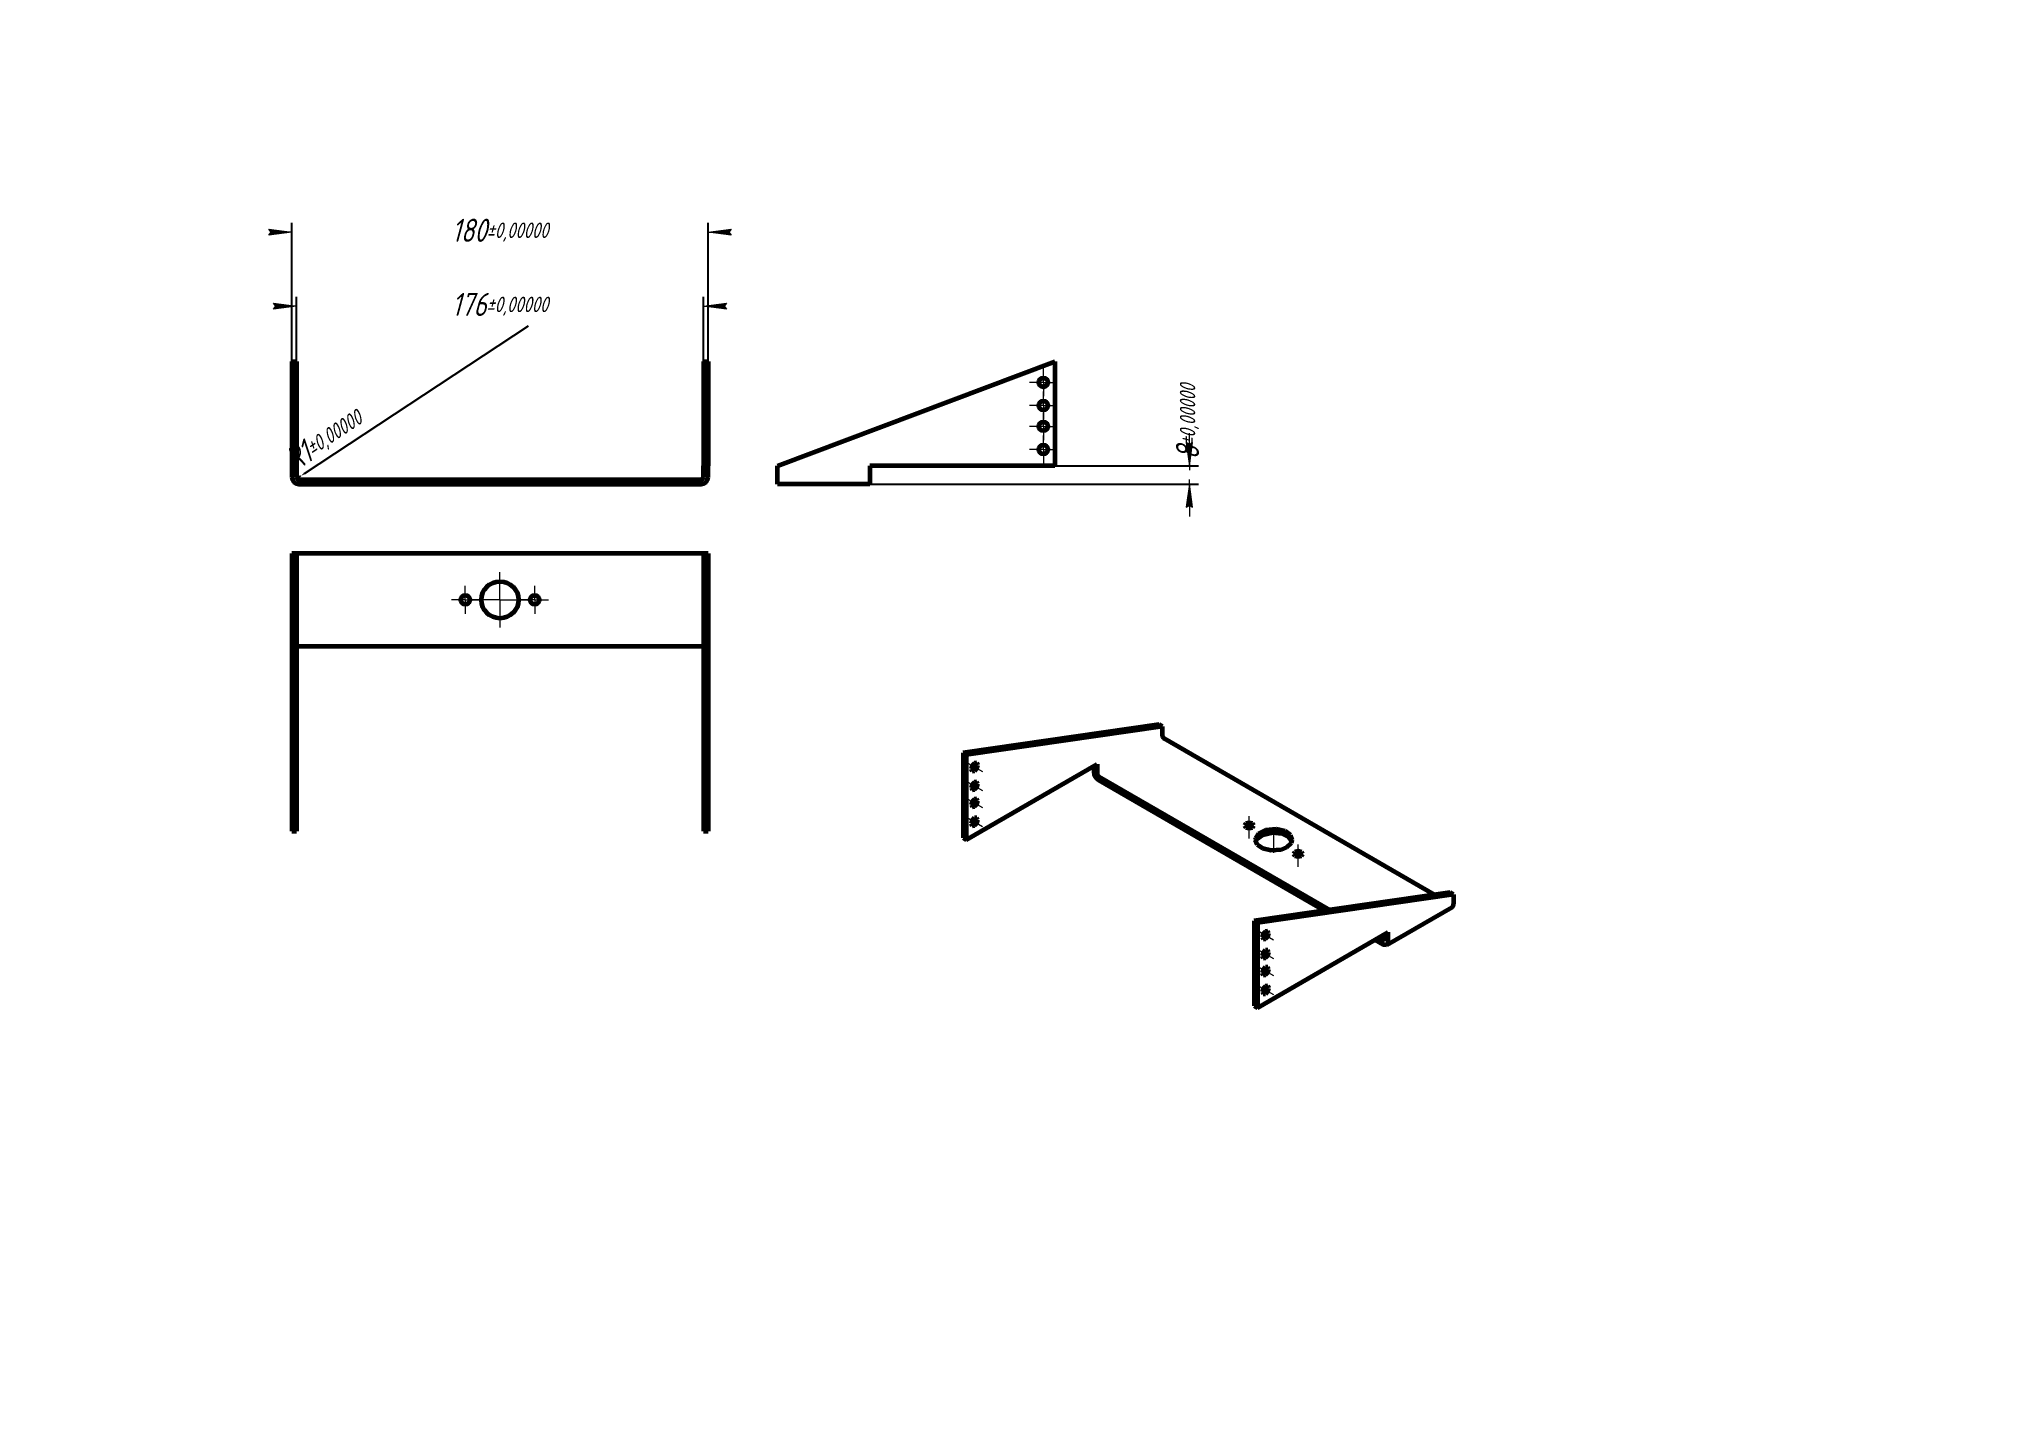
# Model space of a CAD drawing. Header units: millimetres. Extents: x 0 to 420, y 0 to 297.
import ezdxf

# ---------------------------------------------------------------- set-up
doc = ezdxf.new("R2010")
doc.units = ezdxf.units.MM
for name, pattern in [('K5LT_AXLED', [12, 7.5, -1.5, 1.5, -1.5]), ('K5LT_BASIC', [0]), ('K5LT_THIN', [0])]:
    doc.linetypes.add(name, pattern=pattern)
doc.layers.add('Системный слой', color=7, linetype='Continuous')
doc.styles.add('KDIMTEXTSTYLE', font='GOST_AU.SHX', dxfattribs={"width": 0.96, "oblique": 15, "height": 5})
doc.dimstyles.new('KDIMSTYLE (0.50)', dxfattribs={"dimtxt": 5, "dimasz": 1, "dimexe": 2, "dimexo": 0, "dimgap": 1, "dimtad": 1, "dimlfac": 2, "dimtxsty": 'KDIMTEXTSTYLE', "dimsah": 1, "dimcen": 0, "dimdle": 1, "dimadec": 0, "dimazin": 0, "dimtfac": 0.667, "dimtmove": 0, "dimatfit": 3, "dimfxl": 1, "dimtvp": 1, "dimtolj": 1, "dimtzin": 0, "dimarcsym": 0})

# ---------------------------------------------------------------- blocks, each defined once
blk = doc.blocks.new('KDIMARROW_02')
at = {"layer": 'Системный слой'}
blk.add_hatch(color=0, dxfattribs=at).paths.add_polyline_path([(4.5, -5.51091059616309e-16), (5, 0.6582624912261956), (0, 0), (5, -0.658262491226197)])
at = {"layer": 'Системный слой', "color": 0, "linetype": 'K5LT_THIN', "lineweight": 18}
for p, q in [((0, 0), (-1, 0)), ((5, 0.6582624912261956), (0, 0)), ((0, 0), (5, -0.658262491226197)), ((0, 0), (7, -8.572527594031472e-16)), ((4.5, -5.51091059616309e-16), (5, 0.6582624912261956)), ((5, -0.658262491226197), (4.5, -5.51091059616309e-16))]:
    blk.add_line(p, q, dxfattribs=at)
blk = doc.blocks.new('KDIMARROW_01')
at = {"layer": 'Системный слой'}
blk.add_hatch(color=0, dxfattribs=at).paths.add_polyline_path([(-5, -0.6582624912261956), (0, 0), (-5, 0.658262491226197), (-4.5, 5.51091059616309e-16)])
at = {"layer": 'Системный слой', "color": 0, "linetype": 'K5LT_THIN', "lineweight": 18}
for p, q in [((-4.5, 5.51091059616309e-16), (-5, 0.658262491226197)), ((-5, 0.658262491226197), (0, 0)), ((0, 0), (-5, -0.6582624912261956)), ((-5, -0.6582624912261956), (-4.5, 5.51091059616309e-16)), ((0, 0), (-1, 0))]:
    blk.add_line(p, q, dxfattribs=at)
blk = doc.blocks.new('U0')
at = {"layer": 'Системный слой', "color": 30, "linetype": 'K5LT_AXLED', "lineweight": 18, "true_color": 0xff8000}
for q in [(92.21566366277409, 178.7599324267411), (89.21566366277409, 175.7599324267411), (95.21566366277409, 175.7599324267411), (92.21566366277409, 172.7599324267411)]:
    blk.add_line((92.21566366277409, 175.7599324267411), q, dxfattribs=at)
blk = doc.blocks.new('U1')
at = {"layer": 'Системный слой', "color": 30, "linetype": 'K5LT_AXLED', "lineweight": 18, "true_color": 0xff8000}
for q in [(99.71566366277409, 181.7599324267411), (93.71566366277409, 175.7599324267411), (105.7156636627741, 175.7599324267411), (99.71566366277409, 169.7599324267411)]:
    blk.add_line((99.71566366277409, 175.7599324267411), q, dxfattribs=at)
blk = doc.blocks.new('U2')
at = {"layer": 'Системный слой', "color": 30, "linetype": 'K5LT_AXLED', "lineweight": 18, "true_color": 0xff8000}
for q in [(107.2156636627741, 178.7599324267411), (104.2156636627741, 175.7599324267411), (110.2156636627741, 175.7599324267411), (107.2156636627741, 172.7599324267411)]:
    blk.add_line((107.2156636627741, 175.7599324267411), q, dxfattribs=at)
blk = doc.blocks.new('U3')
at = {"layer": 'Системный слой', "color": 30, "linetype": 'K5LT_AXLED', "lineweight": 18, "true_color": 0xff8000}
for q in [(217.2156636627741, 211.2599324267411), (214.2156636627741, 208.2599324267411), (220.2156636627741, 208.2599324267411), (217.2156636627741, 205.2599324267411)]:
    blk.add_line((217.2156636627741, 208.2599324267411), q, dxfattribs=at)
blk = doc.blocks.new('U4')
at = {"layer": 'Системный слой', "color": 30, "linetype": 'K5LT_AXLED', "lineweight": 18, "true_color": 0xff8000}
for q in [(217.2156636627741, 216.2599324267411), (214.2156636627741, 213.2599324267411), (220.2156636627741, 213.2599324267411), (217.2156636627741, 210.2599324267411)]:
    blk.add_line((217.2156636627741, 213.2599324267411), q, dxfattribs=at)
blk = doc.blocks.new('U5')
at = {"layer": 'Системный слой', "color": 30, "linetype": 'K5LT_AXLED', "lineweight": 18, "true_color": 0xff8000}
for q in [(217.2156636627741, 220.7599324267411), (214.2156636627741, 217.7599324267411), (220.2156636627741, 217.7599324267411), (217.2156636627741, 214.7599324267411)]:
    blk.add_line((217.2156636627741, 217.7599324267411), q, dxfattribs=at)
blk = doc.blocks.new('U6')
at = {"layer": 'Системный слой', "color": 30, "linetype": 'K5LT_AXLED', "lineweight": 18, "true_color": 0xff8000}
for q in [(214.2156636627741, 222.7599324267411), (217.2156636627741, 225.7599324267411), (220.2156636627741, 222.7599324267411), (217.2156636627741, 219.7599324267411)]:
    blk.add_line((217.2156636627741, 222.7599324267411), q, dxfattribs=at)
blk = doc.blocks.new('U7')
at = {"layer": 'Системный слой', "color": 150, "linetype": 'K5LT_BASIC', "lineweight": 60, "true_color": 0x0080ff}
for p, q in [((229.1940738951206, 136.7826362692654), (278.055152475111, 108.5726793982124)), ((288.9445969053839, 102.2856557250689), (290.7123638583503, 101.2650349989093))]:
    blk.add_line(p, q, dxfattribs=at)
blk = doc.blocks.new('U8')
at = {"layer": 'Системный слой', "color": 150, "linetype": 'K5LT_BASIC', "lineweight": 60, "true_color": 0x0080ff}
for p, q in [((229.1940738951206, 137.5991328501931), (279.1865233250095, 108.735978714398)), ((289.6517036865704, 102.6939040155328), (290.7123638583503, 102.081531579837))]:
    blk.add_line(p, q, dxfattribs=at)
blk = doc.blocks.new('U9')
at = {"layer": 'Системный слой', "color": 150, "linetype": 'K5LT_BASIC', "lineweight": 60, "true_color": 0x0080ff}
for p, q in [((261.7209858297018, 126.7455309863946), (261.0138790485153, 126.5764290076688)), ((262.4280926108884, 126.5764290076688), (261.7209858297018, 126.7455309863946))]:
    blk.add_line(p, q, dxfattribs=at)
blk = doc.blocks.new('U10')
at = {"layer": 'Системный слой', "color": 150, "linetype": 'K5LT_BASIC', "lineweight": 60, "true_color": 0x0080ff}
for p, q in [((272.3275875475, 120.6218066294366), (271.6204807663134, 120.4527046507108)), ((273.0346943286866, 120.4527046507108), (272.3275875475, 120.6218066294366))]:
    blk.add_line(p, q, dxfattribs=at)
blk = doc.blocks.new('U11')
at = {"layer": 'Системный слой', "color": 150, "linetype": 'K5LT_BASIC', "lineweight": 60, "true_color": 0x0080ff}
for p, q in [((261.0138790485153, 127.3929255885965), (260.7209858297018, 126.9846772981327)), ((260.7209858297018, 126.9846772981327), (261.0138790485153, 126.5764290076688)), ((261.7209858297018, 127.5620275673223), (261.0138790485153, 127.3929255885965)), ((261.0138790485153, 126.5764290076688), (261.7209858297018, 126.407327028943)), ((262.4280926108884, 127.3929255885965), (261.7209858297018, 127.5620275673223)), ((261.7209858297018, 126.407327028943), (262.4280926108884, 126.5764290076688)), ((262.7209858297018, 126.9846772981327), (262.4280926108884, 127.3929255885965)), ((262.4280926108884, 126.5764290076688), (262.7209858297018, 126.9846772981327))]:
    blk.add_line(p, q, dxfattribs=at)
blk = doc.blocks.new('U12')
at = {"layer": 'Системный слой', "color": 150, "linetype": 'K5LT_BASIC', "lineweight": 60, "true_color": 0x0080ff}
for p, q in [((271.6204807663135, 121.2692012316386), (271.3275875475, 120.8609529411747)), ((271.3275875475, 120.8609529411747), (271.6204807663135, 120.4527046507108)), ((272.3275875475, 121.4383032103643), (271.6204807663135, 121.2692012316386)), ((271.6204807663135, 120.4527046507108), (272.3275875475, 120.2836026719851)), ((273.0346943286866, 121.2692012316386), (272.3275875475, 121.4383032103643)), ((272.3275875475, 120.2836026719851), (273.0346943286866, 120.4527046507108)), ((273.3275875475, 120.8609529411747), (273.0346943286866, 121.2692012316386)), ((273.0346943286866, 120.4527046507108), (273.3275875475, 120.8609529411747))]:
    blk.add_line(p, q, dxfattribs=at)
blk = doc.blocks.new('U13')
at = {"layer": 'Системный слой', "color": 150, "linetype": 'K5LT_BASIC', "lineweight": 60, "true_color": 0x0080ff}
for p, q in [((263.3368226786545, 124.0012317887768), (263.087282751595, 123.5145668291897)), ((264.5671191138345, 124.9286181399182), (263.3368226786545, 124.0012317887768)), ((266.7263905039439, 125.4093062983668), (264.5671191138345, 124.9286181399182)), ((268.8220954603598, 125.1693166499052), (266.7263905039439, 125.4093062983668)), ((270.2627846875554, 124.4618173043429), (268.8220954603598, 125.1693166499052)), ((270.9612906256069, 123.5145668291897), (270.2627846875554, 124.4618173043429))]:
    blk.add_line(p, q, dxfattribs=at)
blk = doc.blocks.new('U14')
at = {"layer": 'Системный слой', "color": 150, "linetype": 'K5LT_BASIC', "lineweight": 60, "true_color": 0x0080ff}
for p, q in [((265.3481782061372, 126.0196906011748), (263.7061349719212, 125.2125010226414)), ((267.621302068769, 126.2063483933214), (265.3481782061372, 126.0196906011748)), ((269.480640262997, 125.745480486413), (267.621302068769, 126.2063483933214)), ((263.0523238837372, 124.1957690087874), (263.0242866886009, 123.9228151196537)), ((263.0242866886009, 123.9228151196537), (263.4176643080007, 122.9241034489242)), ((263.7061349719212, 125.2125010226414), (263.0523238837372, 124.1957690087874)), ((263.4176643080007, 122.9241034489242), (264.5679331142048, 122.1001497528944)), ((264.5679331142048, 122.1001497528944), (266.4272713084328, 121.639281845986)), ((266.4272713084328, 121.639281845986), (268.7003951710647, 121.8259396381326)), ((268.7003951710647, 121.8259396381326), (269.8527138133471, 122.2898219577982)), ((270.6309090692011, 124.9215267903832), (269.480640262997, 125.745480486413)), ((269.8527138133471, 122.2898219577982), (270.8567184914098, 123.261385738989)), ((271.0242866886009, 123.9228151196537), (270.6309090692011, 124.9215267903832)), ((270.8567184914098, 123.261385738989), (271.0242866886009, 123.9228151196537))]:
    blk.add_line(p, q, dxfattribs=at)
blk = doc.blocks.new('U15')
at = {"layer": 'Системный слой', "color": 150, "linetype": 'K5LT_BASIC', "lineweight": 60, "true_color": 0x0080ff}
for p, q in [((201.6169094288453, 127.3929255885965), (202.1169094288453, 127.9207470349294)), ((202.1169094288453, 127.9207470349294), (202.3240162100318, 128.6176704599881))]:
    blk.add_line(p, q, dxfattribs=at)
blk = doc.blocks.new('U16')
at = {"layer": 'Системный слой', "color": 150, "linetype": 'K5LT_BASIC', "lineweight": 60, "true_color": 0x0080ff}
for p, q in [((201.8240162100318, 139.9290494371072), (201.6169094288453, 139.2321260120486)), ((201.6169094288453, 139.2321260120486), (201.8240162100318, 138.774348898728)), ((202.3240162100318, 140.4568708834401), (201.8240162100318, 139.9290494371072)), ((201.8240162100318, 138.774348898728), (202.3240162100318, 138.8238777215847)), ((202.8240162100318, 140.5063997062969), (202.3240162100318, 140.4568708834401)), ((202.3240162100318, 138.8238777215847), (202.8240162100318, 139.3516991679176)), ((203.0311229912184, 140.0486225929763), (202.8240162100318, 140.5063997062969)), ((202.8240162100318, 139.3516991679176), (203.0311229912184, 140.0486225929763))]:
    blk.add_line(p, q, dxfattribs=at)
blk = doc.blocks.new('U17')
at = {"layer": 'Системный слой', "color": 150, "linetype": 'K5LT_BASIC', "lineweight": 60, "true_color": 0x0080ff}
for p, q in [((201.8240162100318, 132.1723319182938), (201.6169094288453, 131.4754084932352)), ((201.6169094288453, 131.4754084932352), (201.8240162100318, 131.0176313799146)), ((202.3240162100318, 132.7001533646267), (201.8240162100318, 132.1723319182938)), ((201.8240162100318, 131.0176313799146), (202.3240162100318, 131.0671602027713)), ((202.8240162100318, 132.7496821874835), (202.3240162100318, 132.7001533646267)), ((202.3240162100318, 131.0671602027713), (202.8240162100318, 131.5949816491042)), ((203.0311229912184, 132.2919050741629), (202.8240162100318, 132.7496821874835)), ((202.8240162100318, 131.5949816491042), (203.0311229912184, 132.2919050741629))]:
    blk.add_line(p, q, dxfattribs=at)
blk = doc.blocks.new('U18')
at = {"layer": 'Системный слой', "color": 150, "linetype": 'K5LT_BASIC', "lineweight": 60, "true_color": 0x0080ff}
for p, q in [((201.8240162100318, 135.8465665324686), (201.6169094288453, 135.1496431074099)), ((201.6169094288453, 135.1496431074099), (201.8240162100318, 134.6918659940893)), ((202.3240162100318, 136.3743879788015), (201.8240162100318, 135.8465665324686)), ((201.8240162100318, 134.6918659940893), (202.3240162100318, 134.7413948169461)), ((202.8240162100318, 136.4239168016582), (202.3240162100318, 136.3743879788015)), ((202.3240162100318, 134.7413948169461), (202.8240162100318, 135.269216263279)), ((203.0311229912184, 135.9661396883376), (202.8240162100318, 136.4239168016582)), ((202.8240162100318, 135.269216263279), (203.0311229912184, 135.9661396883376))]:
    blk.add_line(p, q, dxfattribs=at)
blk = doc.blocks.new('U19')
at = {"layer": 'Системный слой', "color": 150, "linetype": 'K5LT_BASIC', "lineweight": 60, "true_color": 0x0080ff}
for p, q in [((201.8240162100318, 128.0898490136552), (201.6169094288453, 127.3929255885965)), ((201.6169094288453, 127.3929255885965), (201.8240162100318, 126.935148475276)), ((202.3240162100318, 128.6176704599881), (201.8240162100318, 128.0898490136552)), ((201.8240162100318, 126.935148475276), (202.3240162100318, 126.9846772981327)), ((202.8240162100318, 128.6671992828448), (202.3240162100318, 128.6176704599881)), ((202.3240162100318, 126.9846772981327), (202.8240162100318, 127.5124987444656)), ((203.0311229912184, 128.2094221695243), (202.8240162100318, 128.6671992828448)), ((202.8240162100318, 127.5124987444656), (203.0311229912184, 128.2094221695243))]:
    blk.add_line(p, q, dxfattribs=at)
blk = doc.blocks.new('U20')
at = {"layer": 'Системный слой', "color": 150, "linetype": 'K5LT_BASIC', "lineweight": 60, "true_color": 0x0080ff}
for p, q in [((201.6169094288453, 139.2321260120486), (202.1169094288453, 139.7599474583815)), ((202.1169094288453, 139.7599474583815), (202.3240162100318, 140.4568708834401))]:
    blk.add_line(p, q, dxfattribs=at)
blk = doc.blocks.new('U21')
at = {"layer": 'Системный слой', "color": 150, "linetype": 'K5LT_BASIC', "lineweight": 60, "true_color": 0x0080ff}
for p, q in [((201.6169094288453, 131.4754084932352), (202.1169094288453, 132.0032299395681)), ((202.1169094288453, 132.0032299395681), (202.3240162100318, 132.7001533646267))]:
    blk.add_line(p, q, dxfattribs=at)
blk = doc.blocks.new('U22')
at = {"layer": 'Системный слой', "color": 150, "linetype": 'K5LT_BASIC', "lineweight": 60, "true_color": 0x0080ff}
for p, q in [((201.6169094288453, 135.1496431074099), (202.1169094288453, 135.6774645537428)), ((202.1169094288453, 135.6774645537428), (202.3240162100318, 136.3743879788015))]:
    blk.add_line(p, q, dxfattribs=at)
blk = doc.blocks.new('U23')
at = {"layer": 'Системный слой', "color": 150, "linetype": 'K5LT_BASIC', "lineweight": 60, "true_color": 0x0080ff}
for p, q in [((290.7123638583503, 102.081531579837), (290.9623638583503, 102.0567671684086)), ((290.9623638583503, 102.0567671684086), (291.0659172489435, 102.2856557250689))]:
    blk.add_line(p, q, dxfattribs=at)
blk = doc.blocks.new('U24')
at = {"layer": 'Системный слой', "color": 150, "linetype": 'K5LT_BASIC', "lineweight": 60, "true_color": 0x0080ff}
for p, q in [((290.7123638583503, 101.2650349989093), (291.4623638583503, 101.1907417646242)), ((291.4623638583503, 101.1907417646242), (291.7714142670476, 101.8108857943233)), ((291.7714142670476, 101.8108857943233), (291.7730240301301, 101.8774074346051))]:
    blk.add_line(p, q, dxfattribs=at)
blk = doc.blocks.new('U25')
at = {"layer": 'Системный слой', "color": 150, "linetype": 'K5LT_BASIC', "lineweight": 60, "true_color": 0x0080ff}
for p, q in [((264.7565197356345, 99.51246868118477), (264.549412954448, 98.8155452561261)), ((264.549412954448, 98.8155452561261), (264.7565197356345, 98.35776814280553)), ((265.2565197356345, 100.0402901275177), (264.7565197356345, 99.51246868118477)), ((264.7565197356345, 98.35776814280553), (265.2565197356345, 98.40729696566224)), ((265.7565197356345, 100.0898189503744), (265.2565197356345, 100.0402901275177)), ((265.2565197356345, 98.40729696566224), (265.7565197356345, 98.93511841199515)), ((265.9636265168211, 99.63204183705383), (265.7565197356345, 100.0898189503744)), ((265.7565197356345, 98.93511841199515), (265.9636265168211, 99.63204183705383))]:
    blk.add_line(p, q, dxfattribs=at)
blk = doc.blocks.new('U26')
at = {"layer": 'Системный слой', "color": 150, "linetype": 'K5LT_BASIC', "lineweight": 60, "true_color": 0x0080ff}
for p, q in [((264.549412954448, 98.81554525612611), (265.049412954448, 99.34336670245902)), ((265.049412954448, 99.34336670245902), (265.2565197356345, 100.0402901275177))]:
    blk.add_line(p, q, dxfattribs=at)
blk = doc.blocks.new('U27')
at = {"layer": 'Системный слой', "color": 150, "linetype": 'K5LT_BASIC', "lineweight": 60, "true_color": 0x0080ff}
for p, q in [((264.549412954448, 95.14131064195135), (265.049412954448, 95.66913208828426)), ((265.049412954448, 95.66913208828426), (265.2565197356345, 96.36605551334293))]:
    blk.add_line(p, q, dxfattribs=at)
blk = doc.blocks.new('U28')
at = {"layer": 'Системный слой', "color": 150, "linetype": 'K5LT_BASIC', "lineweight": 60, "true_color": 0x0080ff}
for p, q in [((264.549412954448, 91.05882773731271), (265.049412954448, 91.58664918364562)), ((265.049412954448, 91.58664918364562), (265.2565197356345, 92.2835726087043))]:
    blk.add_line(p, q, dxfattribs=at)
blk = doc.blocks.new('U29')
at = {"layer": 'Системный слой', "color": 150, "linetype": 'K5LT_BASIC', "lineweight": 60, "true_color": 0x0080ff}
for p, q in [((264.7565197356345, 91.75575116237138), (264.549412954448, 91.0588277373127)), ((264.549412954448, 91.0588277373127), (264.7565197356345, 90.60105062399214)), ((265.2565197356345, 92.2835726087043), (264.7565197356345, 91.75575116237138)), ((264.7565197356345, 90.60105062399214), (265.2565197356345, 90.65057944684884)), ((265.7565197356345, 92.333101431561), (265.2565197356345, 92.2835726087043)), ((265.2565197356345, 90.65057944684884), (265.7565197356345, 91.17840089318176)), ((265.9636265168211, 91.87532431824044), (265.7565197356345, 92.333101431561)), ((265.7565197356345, 91.17840089318176), (265.9636265168211, 91.87532431824044))]:
    blk.add_line(p, q, dxfattribs=at)
blk = doc.blocks.new('U30')
at = {"layer": 'Системный слой', "color": 150, "linetype": 'K5LT_BASIC', "lineweight": 60, "true_color": 0x0080ff}
for p, q in [((264.549412954448, 102.8980281607647), (265.049412954448, 103.4258496070977)), ((265.049412954448, 103.4258496070977), (265.2565197356345, 104.1227730321563))]:
    blk.add_line(p, q, dxfattribs=at)
blk = doc.blocks.new('U31')
at = {"layer": 'Системный слой', "color": 150, "linetype": 'K5LT_BASIC', "lineweight": 60, "true_color": 0x0080ff}
for p, q in [((264.7565197356345, 103.5949515858234), (264.549412954448, 102.8980281607647)), ((264.549412954448, 102.8980281607647), (264.7565197356345, 102.4402510474442)), ((265.2565197356345, 104.1227730321563), (264.7565197356345, 103.5949515858234)), ((264.7565197356345, 102.4402510474442), (265.2565197356345, 102.4897798703009)), ((265.7565197356345, 104.172301855013), (265.2565197356345, 104.1227730321563)), ((265.2565197356345, 102.4897798703009), (265.7565197356345, 103.0176013166338)), ((265.9636265168211, 103.7145247416925), (265.7565197356345, 104.172301855013)), ((265.7565197356345, 103.0176013166338), (265.9636265168211, 103.7145247416925))]:
    blk.add_line(p, q, dxfattribs=at)
blk = doc.blocks.new('U32')
at = {"layer": 'Системный слой', "color": 150, "linetype": 'K5LT_BASIC', "lineweight": 60, "true_color": 0x0080ff}
for p, q in [((264.7565197356345, 95.83823406701), (264.549412954448, 95.14131064195132)), ((264.549412954448, 95.14131064195132), (264.7565197356345, 94.68353352863076)), ((265.2565197356345, 96.36605551334293), (264.7565197356345, 95.83823406701)), ((264.7565197356345, 94.68353352863076), (265.2565197356345, 94.73306235148746)), ((265.7565197356345, 96.41558433619963), (265.2565197356345, 96.36605551334293)), ((265.2565197356345, 94.73306235148746), (265.7565197356345, 95.26088379782038)), ((265.9636265168211, 95.95780722287907), (265.7565197356345, 96.41558433619963)), ((265.7565197356345, 95.26088379782038), (265.9636265168211, 95.95780722287907))]:
    blk.add_line(p, q, dxfattribs=at)

msp = doc.modelspace()

# ---------------------------------------------------------------- linework, layer by layer
at = {"layer": 'Системный слой', "color": 150, "linetype": 'K5LT_BASIC', "lineweight": 60, "true_color": 0x0080ff}
for p, q in [((54.71566366277408, 227.2599324267411), (55.71566366277408, 227.2599324267411)), ((54.71566366277408, 227.2599324267411), (54.71566366277408, 204.7599324267411)), ((55.71566366277408, 227.2599324267411), (55.71566366277408, 204.7599324267411)), ((143.7156636627741, 227.2599324267411), (144.7156636627741, 227.2599324267411)), ((143.7156636627741, 227.2599324267411), (143.7156636627741, 204.7599324267411)), ((144.7156636627741, 227.2599324267411), (144.7156636627741, 204.7599324267411)), ((159.7156636627741, 204.7599324267411), (219.7156636627741, 227.2599324267411)), ((219.7156636627741, 227.2599324267411), (219.7156636627741, 204.7599324267411)), ((54.71566366277408, 204.7599324267411), (54.71566366277408, 202.2599324267411)), ((54.71566366277408, 204.7599324267411), (55.71566366277408, 204.7599324267411)), ((55.71566366277408, 204.7599324267411), (55.71566366277408, 202.2599324267411)), ((56.21566366277408, 201.7599324267411), (143.2156636627741, 201.7599324267411)), ((143.7156636627741, 202.2599324267411), (143.7156636627741, 204.7599324267411)), ((143.7156636627741, 204.7599324267411), (144.7156636627741, 204.7599324267411)), ((144.7156636627741, 202.2599324267411), (144.7156636627741, 204.7599324267411)), ((159.7156636627741, 202.2599324267411), (159.7156636627741, 204.7599324267411)), ((159.7156636627741, 200.7599324267411), (159.7156636627741, 202.2599324267411)), ((179.7156636627741, 204.7599324267411), (179.7156636627741, 202.2599324267411)), ((219.7156636627741, 204.7599324267411), (179.7156636627741, 204.7599324267411)), ((179.7156636627741, 202.2599324267411), (179.7156636627741, 200.7599324267411)), ((56.21566366277408, 200.7599324267411), (143.2156636627741, 200.7599324267411)), ((179.7156636627741, 200.7599324267411), (159.7156636627741, 200.7599324267411)), ((54.71566366277408, 185.7599324267411), (54.71566366277408, 125.7599324267411)), ((55.71566366277408, 185.7599324267411), (54.71566366277408, 185.7599324267411)), ((56.21566366277408, 185.7599324267411), (55.71566366277408, 185.7599324267411)), ((55.71566366277408, 185.7599324267411), (55.71566366277408, 125.7599324267411)), ((143.2156636627741, 185.7599324267411), (56.21566366277408, 185.7599324267411)), ((143.7156636627741, 185.7599324267411), (143.2156636627741, 185.7599324267411)), ((144.7156636627741, 185.7599324267411), (143.7156636627741, 185.7599324267411)), ((143.7156636627741, 185.7599324267411), (143.7156636627741, 125.7599324267411)), ((144.7156636627741, 185.7599324267411), (144.7156636627741, 125.7599324267411)), ((55.71566366277408, 165.7599324267411), (56.21566366277408, 165.7599324267411)), ((56.21566366277408, 165.7599324267411), (143.2156636627741, 165.7599324267411)), ((143.2156636627741, 165.7599324267411), (143.7156636627741, 165.7599324267411)), ((242.2755493470717, 148.8259608379493), (199.8491424758789, 142.7022364809914)), ((242.9826561282583, 148.4177125474855), (200.5562492570654, 142.2939881905275)), ((242.9826561282583, 148.4177125474855), (242.2755493470717, 148.8259608379493)), ((242.9826561282583, 146.3764710951662), (242.9826561282583, 148.4177125474855)), ((301.8139403229791, 112.0019650381089), (243.3362095188516, 145.7640986594704)), ((199.8491424758789, 142.7022364809914), (200.5562492570654, 142.2939881905275)), ((199.8491424758789, 142.7022364809914), (199.8491424758789, 124.3310634101176)), ((200.5562492570654, 142.2939881905275), (200.5562492570654, 123.9228151196537)), ((200.5562492570654, 123.9228151196537), (228.8405205045273, 140.2527467382082)), ((228.1334137233408, 139.8444984477443), (228.1334137233408, 138.6197535763528)), ((228.8405205045273, 140.2527467382082), (228.8405205045273, 138.2115052858889)), ((54.71566366277408, 125.7599324267411), (55.71566366277408, 125.7599324267411)), ((143.7156636627741, 125.7599324267411), (144.7156636627741, 125.7599324267411)), ((199.8491424758789, 124.3310634101176), (200.5562492570654, 123.9228151196537)), ((305.2080528726745, 112.4918629866655), (262.7816460014816, 106.3681386297076)), ((305.9151596538611, 112.0836146962016), (263.4887527826681, 105.9598903392437)), ((291.4623638583369, 101.1907417646165), (305.6044994820679, 109.3557075738938)), ((305.9151596538611, 112.0836146962016), (305.2080528726745, 112.4918629866655)), ((305.9151596538611, 112.0836146962016), (305.915159653861, 110.0423732438823)), ((262.7816460014816, 106.3681386297076), (263.4887527826681, 105.9598903392437)), ((262.7816460014816, 106.3681386297076), (262.7816460014816, 87.99696555883372)), ((263.4887527826681, 105.9598903392437), (263.4887527826682, 87.58871726836986)), ((263.4887527826682, 87.58871726836986), (291.7730240301301, 103.9186488869244)), ((291.0659172489435, 102.2856557250689), (291.0659172489435, 103.5104005964605)), ((291.77302403013, 101.8774074346051), (291.7730240301301, 103.9186488869244)), ((262.7816460014816, 87.99696555883372), (263.4887527826682, 87.58871726836986))]:
    msp.add_line(p, q, dxfattribs=at)
at = {"layer": 'Системный слой', "color": 30, "linetype": 'K5LT_AXLED', "lineweight": 18, "true_color": 0xff8000}
for p, q in [((199.8848586212764, 141.0486225929763), (204.0560670176007, 138.6403743025124)), ((199.8848586212764, 136.9661396883376), (204.0560670176007, 134.5578913978738)), ((199.8848586212764, 133.2919050741629), (204.0560670176007, 130.883656783699)), ((199.8848586212764, 129.2094221695243), (204.0560670176007, 126.8011738790604)), ((261.7209858297018, 124.1681807172049), (261.7209858297018, 128.9846772981327)), ((267.0242866886009, 121.106318538726), (267.0242866886009, 125.9228151196537)), ((272.3275875475, 118.044456360247), (272.3275875475, 122.8609529411747)), ((262.8173621468791, 104.7145247416924), (266.9885705432034, 102.3062764512286)), ((262.8173621468791, 100.6320418370538), (266.9885705432034, 98.22379354658989)), ((262.8173621468791, 96.957807222879), (266.9885705432034, 94.54955893241514)), ((262.8173621468791, 92.87532431824037), (266.9885705432034, 90.46707602777651))]:
    msp.add_line(p, q, dxfattribs=at)
at = {"layer": 'Системный слой', "color": 150, "linetype": 'K5LT_BASIC', "lineweight": 60, "true_color": 0x0080ff}
for centre, radius in [((217.2156636627741, 222.7599324267411), 1), ((217.2156636627741, 217.7599324267411), 1), ((217.2156636627741, 213.2599324267411), 1), ((217.2156636627741, 208.2599324267411), 1), ((92.21566366277409, 175.7599324267411), 1), ((99.71566366277409, 175.7599324267411), 4), ((107.2156636627741, 175.7599324267411), 1)]:
    msp.add_circle(centre, radius, dxfattribs=at)
for centre, radius, start, end in [((56.21566366277408, 202.2599324267411), 1.5, 180, 270), ((56.21566366277408, 202.2599324267411), 0.5, 180, 270), ((143.2156636627742, 202.2599324267409), 0.4999999999998372, 270, 0), ((143.2156636627741, 202.2599324267411), 1.5, 270, 0)]:
    msp.add_arc(centre, radius, start, end, dxfattribs=at)
for centre, major_axis, ratio, start_param, end_param in [((243.3362095188516, 146.1723469499342), (0.2499999999999997, -0.4330127018922195), 0.5773502691896257, 3.926990816987242, 5.497787143782138), ((229.1940738951206, 138.0073811406569), (-0.7499999999999999, 1.299038105676659), 0.5773502691896258, 0.7853981633974483, 2.356194490192345), ((229.1940738951206, 138.0073811406569), (-0.2500000000000002, 0.4330127018922194), 0.5773502691896257, 0.7853981633974483, 2.356194490192345), ((304.8544994820813, 110.6547456795781), (0.7499999999999528, -1.299038105676581), 0.5773502691896231, 0, 0.7853981633974483)]:
    msp.add_ellipse(centre, major_axis=major_axis, ratio=ratio, start_param=start_param, end_param=end_param, dxfattribs=at)

# ---------------------------------------------------------------- block references
at = {"layer": 'Системный слой'}
for name in ['U6', 'U5', 'U4', 'U3', 'U1', 'U0', 'U2', 'U16', 'U20', 'U18', 'U22', 'U8', 'U7', 'U17', 'U21', 'U19', 'U15', 'U11', 'U9', 'U14', 'U13', 'U12', 'U10', 'U31', 'U30', 'U23', 'U24', 'U25', 'U26', 'U32', 'U27', 'U29', 'U28']:
    msp.add_blockref(name, (0, 0), dxfattribs=at)

# ---------------------------------------------------------------- dimensions: what is measured, and where the dimension line sits
at = {"layer": 'Системный слой', "color": 7}
for base, p1, p2, location in [((54.71566366277408, 255.2381783532527), (144.7156636627741, 227.2599324267411), (54.71566366277408, 227.2599324267411), (99.71566366277406, 255.2381783532527)), ((55.71566366277408, 239.2219760210156), (143.7156636627741, 227.2599324267411), (55.71566366277408, 227.2599324267411), (99.71566366277406, 239.2219760210156))]:
    msp.add_linear_dim(base=base, p1=p1, p2=p2, location=location, dimstyle='KDIMSTYLE (0.50)', override={"dimexo": 0, "dimpost": '\\H5.0;\\W0.965;\\Q15;<>', "dimblk1": 'KDIMARROW_01', "dimblk2": 'KDIMARROW_01', "dimse1": 0, "dimse2": 0, "dimclrt": 7, "dimtol": 1, "dimtp": 0, "dimtm": 0, "dimtdec": 5, "dimtolj": 1}, dxfattribs=at).render()
msp.add_linear_dim(base=(248.7853706229678, 204.7599324267411), p1=(179.7156636627741, 200.7599324267411), p2=(179.7156636627741, 204.7599324267411), angle=90, location=(248.7853706229678, 214.2574323695206), dimstyle='KDIMSTYLE (0.50)', override={"dimexo": 0, "dimpost": '\\H5.0;\\W0.965;\\Q15;<>', "dimblk1": 'KDIMARROW_02', "dimblk2": 'KDIMARROW_02', "dimse1": 0, "dimse2": 0, "dimclrt": 7, "dimtol": 1, "dimtp": 0, "dimtm": 0, "dimtdec": 5, "dimtolj": 1}, dxfattribs=at).render()
msp.add_radius_dim(center=(56.21566366277408, 202.2599324267411), radius=0.5000000000000112, location=(63.77512718238564, 207.24617551504), dimstyle='KDIMSTYLE (0.50)', override={"dimpost": '\\H5.0;\\W0.965;\\Q15;<>', "dimblk2": 'KDIMARROW_02', "dimclrt": 7, "dimtol": 1, "dimtp": 0, "dimtm": 0, "dimtdec": 5, "dimtolj": 1}, dxfattribs=at).render()

doc.saveas('drawing.dxf')
